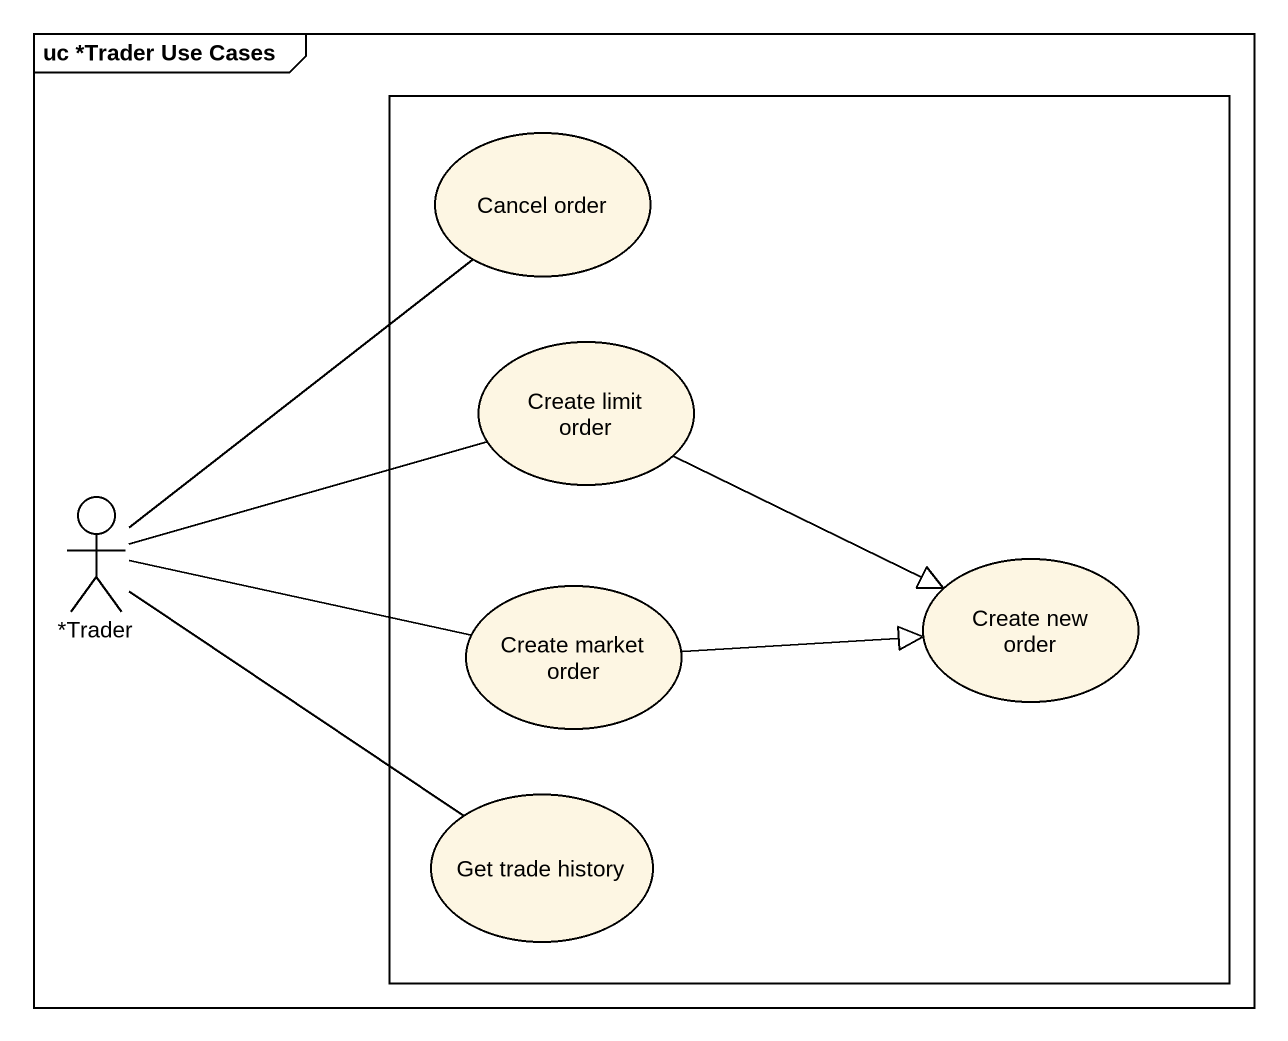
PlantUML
@startuml
mainframe uc *Trader Use Cases
rectangle " " as rectangle1 {
  usecase "Cancel order" as Cancel_order
  usecase "Create limit order" as Create_limit_order
  usecase "Create market order" as Create_market_order
  usecase "Create new order" as Create_new_order
  usecase "Get trade history" as Get_trade_history
}
actor "*Trader" as Trader
Create_limit_order -right-|> Create_new_order
Trader -up- Cancel_order
Trader -right- Create_limit_order
Trader -right- Create_market_order
Trader -- Get_trade_history
Create_market_order -right-|> Create_new_order
@enduml
